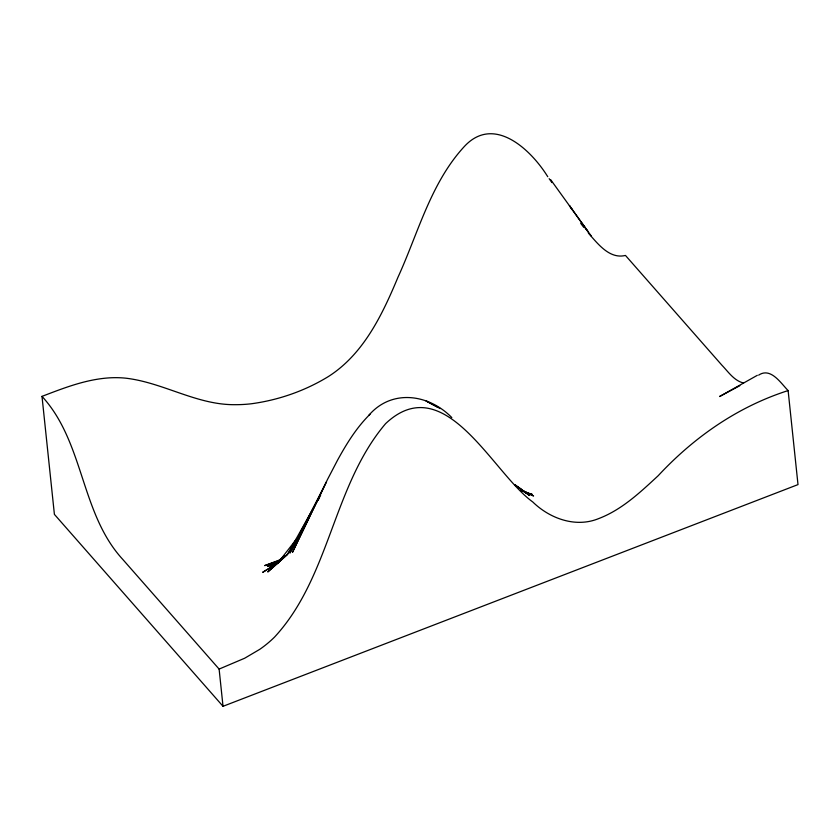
<?xml version="1.0" encoding="UTF-8"?>
<svg xmlns="http://www.w3.org/2000/svg" width="840" height="840" viewBox="0 0 840 840"><rect width="100%" height="100%" fill="white"/><g stroke="black" fill="none" stroke-linecap="round" stroke-linejoin="round"><path stroke-width="1.26" d="M307.808 519.509L289.894 553.056L326.477 481.929L292.467 552.321L327.537 479.399L337.533 460.205C346.563 443.719 356.601 427.476 370.052 414.204M318.318 499.842L319.546 497.522M315.536 504.263L287.395 554.505L267.928 571.83L287.395 554.505L291.186 549.192M316.817 501.974L320.659 495.117M278.135 562.758L262.678 572.324L277.704 563.178L296.867 538.566M277.704 563.178L282.44 558.674M272.717 566.202L284.161 555.797M368.834 415.306C391.661 388.762 428.673 393.95 451.815 417.585M758.657 375.123C770.752 367.006 780.749 383.135 788.12 390.579L798 484.596L223.02 706.303L54.401 514.374L42 396.375C63.777 388.006 85.974 379.323 109.494 377.853A122.661 88.452 -41.3 0 1 125.559 378.157C163.17 382.442 196.728 405.122 235.179 404.681A153.017 110.345 -41.3 0 0 251.108 403.798C278.324 400.176 304.962 390.905 328.377 376.551C363.752 353.997 382.41 314.465 398.044 277.084C418.278 232.859 430.7 182.868 464.436 146.391C494.088 114.45 531.216 149.919 547.754 176.715M278.869 561.361L270.123 566.696L277.064 563.083M739.809 385.697L719.586 396.522L757.312 375.322M280.287 560.28L267.446 566.475L278.271 561.876M788.12 390.579C737.814 406.644 693.956 437.22 658.182 475.724C640.227 492.324 621.821 509.796 598.595 518.627C575.621 528.034 549.759 518.543 532.739 501.942C492.587 473.078 444.749 367.846 385.613 423.623C332.787 485.772 330.246 576.849 274.512 637.13A80.787 58.254 -41.3 0 1 259.77 649.331L244.681 658.224L219.114 669.081L122.755 559.398C80.493 513.481 84.263 442.302 42 396.375M280.466 559.661L264.705 565.614L280.466 560.112M743.589 383.019C734.045 380.762 728.259 371.763 721.823 365.106L625.464 255.434C609.494 259.392 597.755 243.632 588.399 233.153M526.071 492.944L532.14 494.361L521.577 490.655M521.651 490.686L530.785 494.477L520.957 490.035L533.589 495.968L523.75 491.348L526.596 493.195L515.025 484.827L529.484 495.495L517.892 486.801M437.367 407.032L426.048 400.932L440.181 408.576M580.692 223.335L583.79 227.409M550.673 179.676L591.297 236.05M581.942 223.272L588.221 232.019L569.415 205.559L572.534 209.979M549.139 178.668L551.922 182.574M219.114 669.081L223.02 706.303"/></g></svg>
